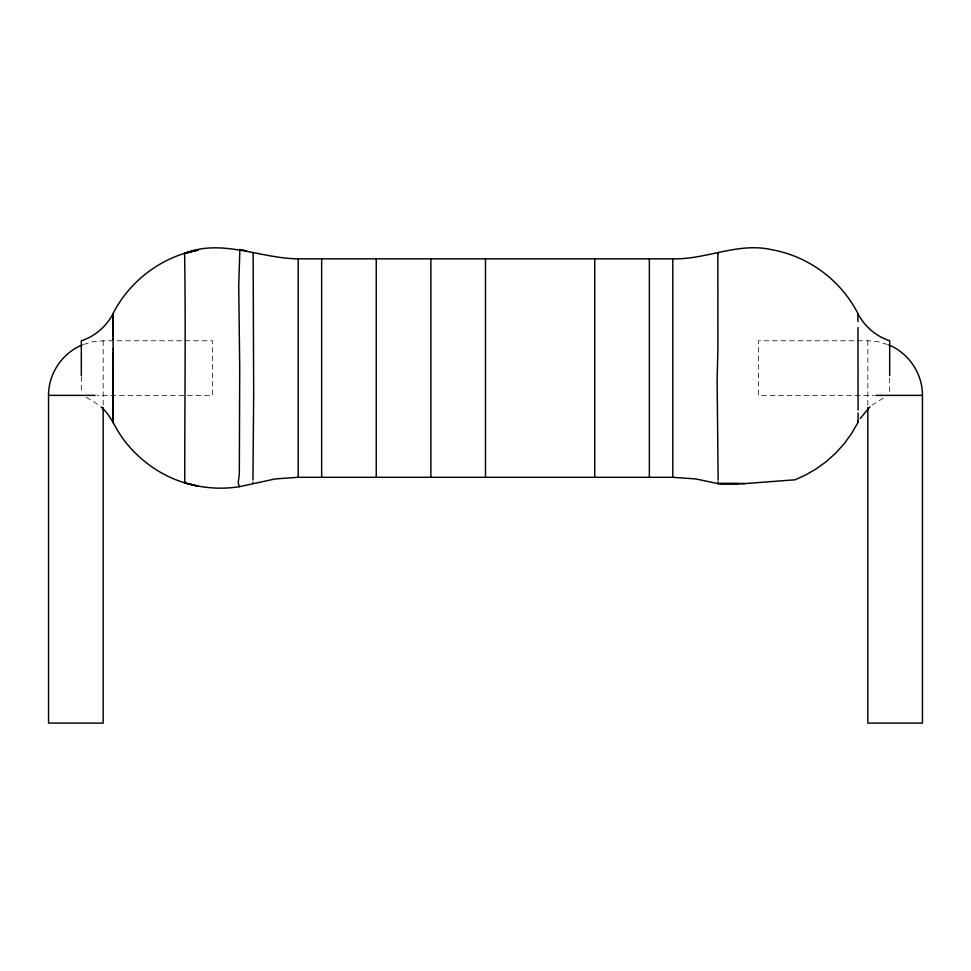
<?xml version="1.0" encoding="UTF-8"?>
<svg xmlns="http://www.w3.org/2000/svg" width="971" height="971" viewBox="0 0 971 971"><rect width="100%" height="100%" fill="white"/><g stroke="black" fill="none" stroke-linecap="round" stroke-linejoin="round"><path stroke-width="0.73" stroke-dasharray="4.86 3.64" d="M871.982 405.125L884.702 397.273M83.53 344.487L92.512 341.804L103.169 340.76L212.406 340.76L212.406 395.379L97.064 395.379M887.47 344.487L878.488 341.804L867.831 340.76L758.594 340.76L758.594 395.379L873.936 395.379M86.298 397.273L99.018 405.125M889.679 378.12L889.679 393.461M867.831 340.76L867.831 405.999M103.169 340.76L103.169 405.999M81.321 376.724L81.321 393.607"/><path stroke-width="1.46" d="M113.012 330.504L113.024 329.485M113.146 421.22L113.134 422.094L112.927 390.779M113.134 359.913L113.134 356.6M113.024 330.237L113.024 332.47M718.164 481.968L718.139 483.667L695.794 478.934L672.806 477.307L298.194 477.307L275.206 478.934L239.643 486.641M113.024 329.363L113.037 328.04M113.146 315.878L113.146 314.373M113.122 361.418L113.134 359.124M113.024 329.739L113.037 329.12M113.024 327.239L113.061 323.792M113.024 328.283L113.037 326.657M113.122 363.445L113.134 361.127M113.037 326.22L113.049 324.702M113.109 364.962L113.122 363.105M113.146 315.429L113.146 316.17M112.927 390.002L113.122 371.65M113.097 366.48L113.109 364.586M113.049 323.125L113.085 320.527M113.061 322.639L113.049 324.302M113.085 367.766L113.097 366.079M252.933 480.026L253.674 394.748L253.128 252.909M113.061 322.275L113.085 321.025M113.134 316.267L113.073 320.952M113.146 315.976L113.134 316.971M113.085 367.9L113.146 420.868M113.085 367.572L113.109 370.449M113.085 319.969L113.134 317.092M857.854 314.167L857.927 321.559M252.909 482.296L252.848 483.133M184.369 482.636L184.708 481.701M113.352 421.426L113.17 422.567M103.169 407.517L103.169 723.092L48.55 723.092L48.55 395.379C48.356 373.799 62.241 353.007 82.268 344.936M718.152 483.679L718.103 482.502M857.976 421.329L858.133 413.051M857.963 421.499L857.842 422.652L857.648 421.026M184.769 481.58C184.66 406.266 185.801 327.895 184.611 253.443M184.988 482.077L184.611 482.696M113.122 313.524C129.713 280.607 162.145 256.478 198.412 249.911L187.257 252.545M113.097 313.56C106.604 326.341 94.952 336.318 81.321 340.76L81.321 375.607M857.551 423.259L851.385 433.819L844.102 443.808L835.776 453.032L826.552 461.359L816.562 468.641L806.003 474.807L795.043 479.795L744.793 483.594L720.069 483.594M860.27 418.392L869.907 406.922M184.551 253.395L198.412 249.911L184.454 253.346C222.383 238.417 260.107 258.529 298.194 258.832L672.806 258.832C706.56 259.718 738.749 241.633 772.685 249.911C808.661 256.49 840.813 280.352 857.551 312.88M239.436 486.653C216.048 490.549 189.648 486.896 167.68 476.154C150.274 467.634 135.018 454.914 123.463 439.365C115.379 428.976 111.349 415.624 101.093 406.922M48.55 395.379L95.17 395.379M875.83 395.379L922.45 395.379L922.45 723.092L867.831 723.092L867.831 407.517M744.793 483.594L718.127 483.57L738.64 483.594M239.643 249.498L246.549 250.834M187.257 483.594L198.412 486.228L184.454 482.793M239.861 249.559L238.732 285.68L239.716 368.07L239.327 474.431L238.174 482.708L239.303 486.544M888.732 344.936C908.759 353.007 922.644 373.799 922.45 395.379M113.085 422.543L112.939 419.994M857.915 313.597C864.408 326.353 876.06 336.318 889.679 340.76L889.679 375.607M717.909 253.819L717.836 252.618L717.921 348.735L717.12 380.28L718.152 480.232M858.073 410.053L857.963 327.445M113.109 349.718L113.037 338.478M113.109 370.813L113.109 371.492M113.037 335.978L113.049 339.146M113.109 348.468L113.122 353.262M113.024 335.359L113.024 336.233M113.037 333.854L113.037 335.553M113.122 352.109L113.134 355.811M113.037 333.029L113.024 334.097M113.134 354.585L113.134 358.396M113.024 332.203L113.024 333.271M672.806 258.832L672.806 477.307M649.356 258.832L649.356 477.307M594.738 258.832L594.738 477.307M485.5 258.832L485.5 477.307M430.881 258.832L430.881 477.307M376.263 258.832L376.263 477.307M321.644 258.832L321.644 477.307M298.194 258.832L298.194 477.307"/></g></svg>
